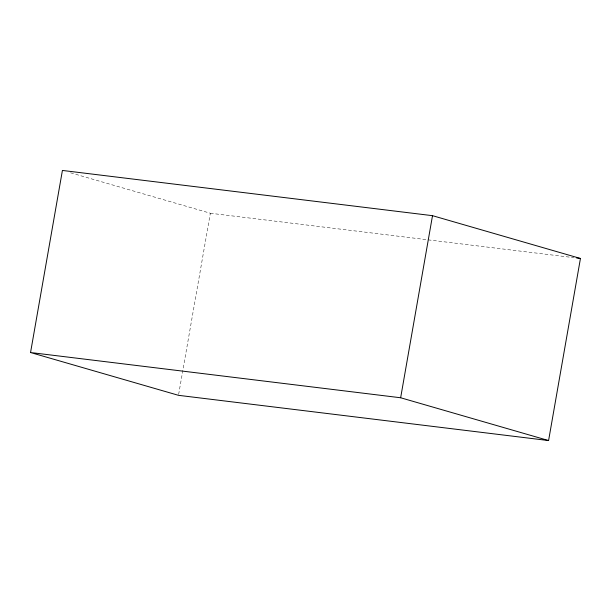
<?xml version="1.0" encoding="UTF-8"?>
<svg xmlns="http://www.w3.org/2000/svg" width="611" height="611" viewBox="0 0 611 611"><rect width="100%" height="100%" fill="white"/><g stroke="black" fill="none" stroke-linecap="round" stroke-linejoin="round"><path stroke-width="0.46" stroke-dasharray="3.06 2.29" d="M178.649 394.385L210.352 213.239L69.715 172.562M210.352 213.239L573.821 257.659"/><path stroke-width="0.92" d="M30.55 352.532L62.414 170.446L432.512 215.675L580.45 258.468L548.586 440.554L178.488 395.325L30.55 352.532L400.648 397.761L548.586 440.554M400.648 397.761L432.512 215.675M576.662 258.01L580.45 258.468"/></g></svg>
